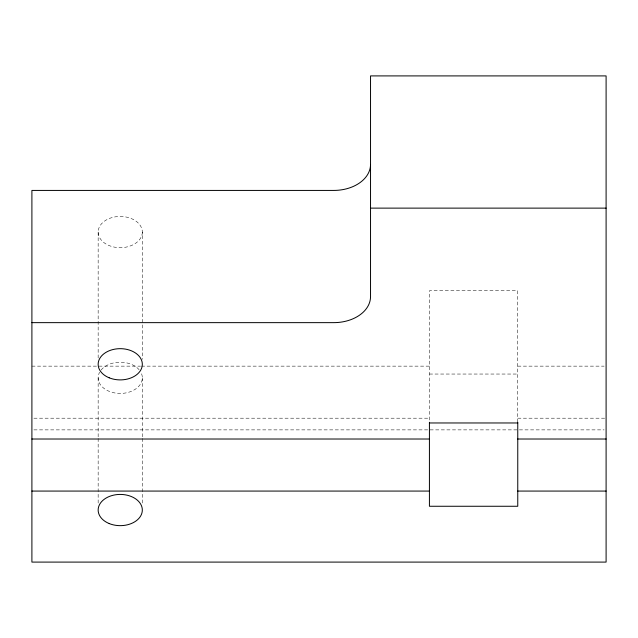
<?xml version="1.0" encoding="UTF-8"?>
<svg xmlns="http://www.w3.org/2000/svg" width="638" height="638" viewBox="0 0 638 638"><rect width="100%" height="100%" fill="white"/><g stroke="black" fill="none" stroke-linecap="round" stroke-linejoin="round"><path stroke-width="0.48" stroke-dasharray="3.19 2.39" d="M31.9 366.14L140.496 366.14M141.492 366.14L429.422 366.14M517.761 366.14L604.114 366.14M429.422 374.043L517.761 374.043M33.894 418.193L429.422 418.193M517.761 418.193L606.1 418.193M33.894 429.876L518.375 429.876M519.372 429.876L604.106 429.876M517.761 422.268L517.761 290.753L429.422 290.753L429.422 422.97M142.322 232.072A22.083 15.615 0 0 1 109.194 245.59A22.083 15.615 0 0 1 109.194 218.547A22.083 15.615 0 0 1 142.322 232.072L142.322 359.314M142.322 377.824L142.322 437.469M142.322 438.465L142.322 504.076M98.156 232.072L98.156 358.325M98.156 377.824L98.156 437.469M98.156 438.465L98.156 504.076M141.572 373.78A22.083 15.615 0 0 1 119.083 393.415A22.083 15.615 0 0 1 99.616 372.225M101.115 370.016A22.083 15.615 0 0 1 139.363 370.016"/><path stroke-width="0.96" d="M370.534 208.124L606.1 208.124M31.9 322.645L333.722 322.645A36.805 26.03 0 0 0 370.534 296.614L370.534 75.906L606.1 75.906L606.1 562.094L31.9 562.094L31.9 190.427L333.722 190.427A36.805 26.03 0 0 0 370.534 164.397M429.422 422.97L517.761 422.97M31.9 439.016L429.422 439.016M517.761 439.016L606.1 439.016M31.9 491.069L429.422 491.069M517.761 491.069L606.1 491.069M517.761 422.268L517.761 506.261L429.422 506.261L429.422 422.268M109.194 523.559A22.083 15.615 0 0 0 142.322 510.041A22.083 15.615 0 0 0 109.194 496.516A22.083 15.615 0 0 0 109.194 523.559M109.194 377.808A22.083 15.615 0 0 0 142.322 364.29A22.083 15.615 0 0 0 109.194 350.764A22.083 15.615 0 0 0 109.194 377.808"/></g></svg>
